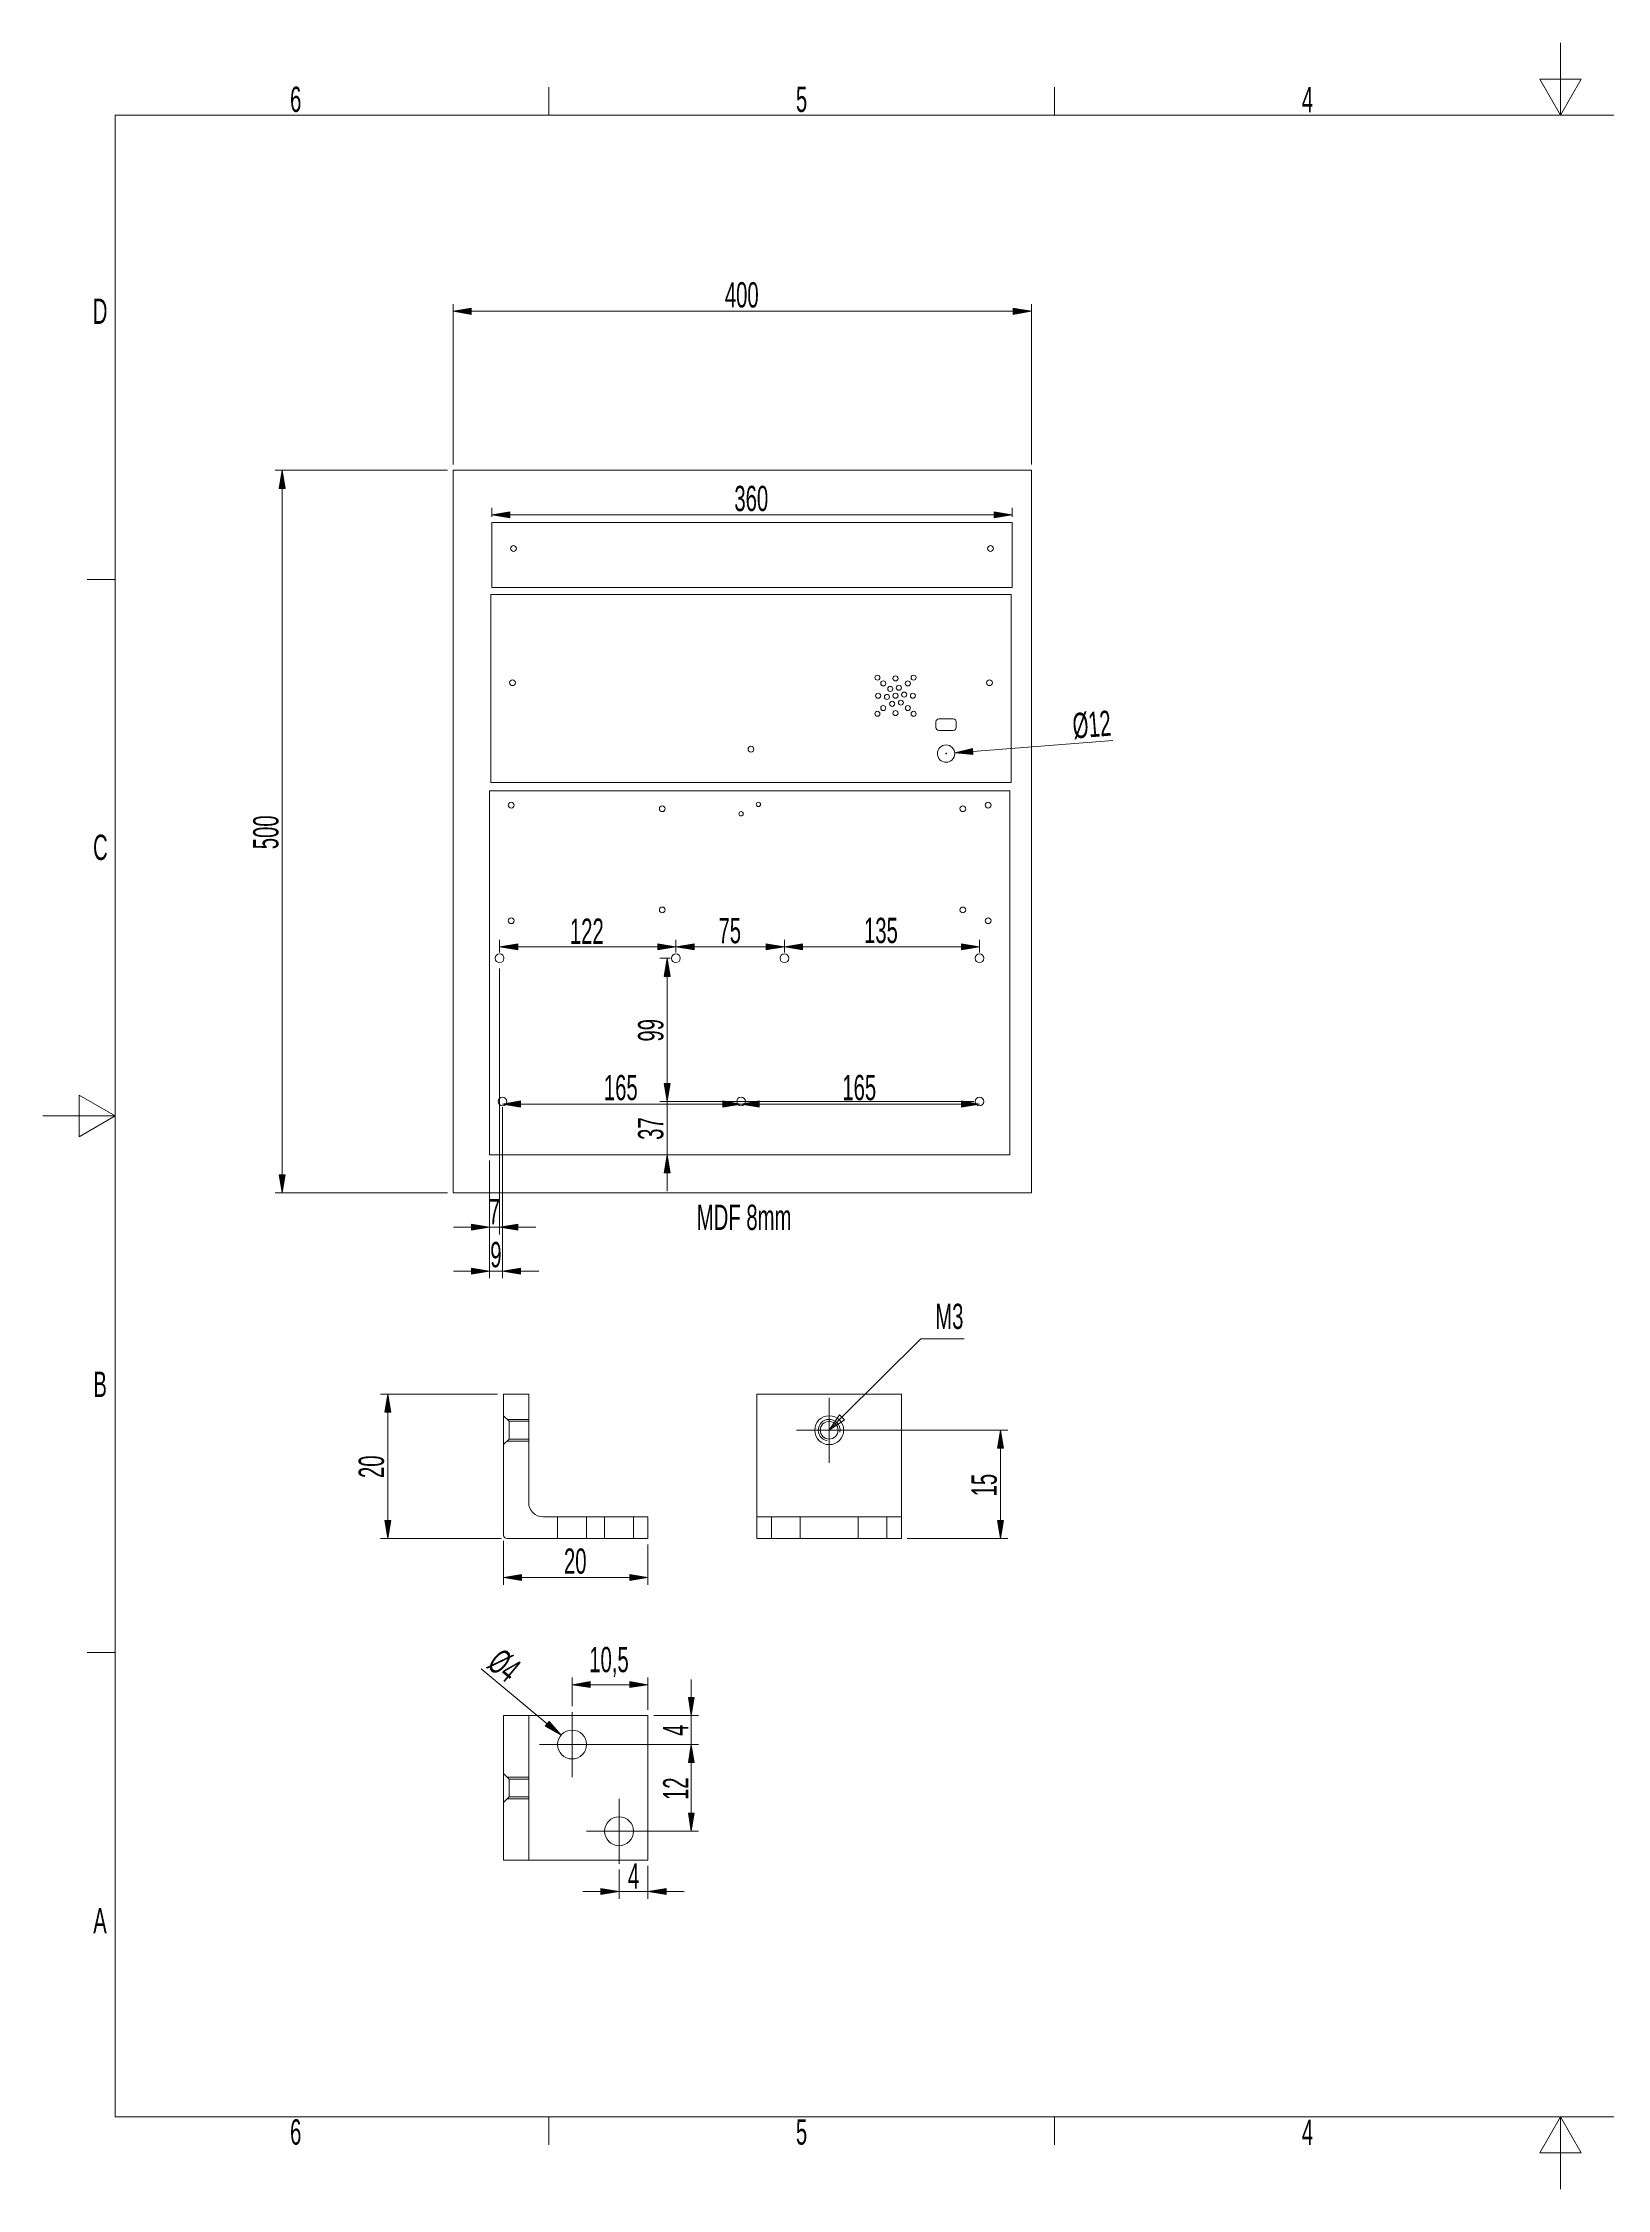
# Model space of a CAD drawing. Extents: x -90 to 2010, y -203 to 1283.
# Drawn here: x -90 to 992, y -203 to 1283 of the extents above; entities that cross this region are included whole.
import ezdxf

# ---------------------------------------------------------------- set-up
doc = ezdxf.new("R2010")
doc.units = 0
doc.header["$MEASUREMENT"] = 0
doc.layers.get('0').update_dxf_attribs({"lineweight": 0})
for name, color, linetype, lineweight in [('Bemaßung (ISO)', 7, 'Continuous', 0), ('Mittelpunktmarkierung (ISO)', 7, 'Continuous', 0), ('Sichtbar (ISO)', 7, 'Continuous', 0), ('Sichtbar schmal (ISO)', 7, 'Continuous', 0), ('Skizziergeometrie (ISO)', 7, 'Continuous', 0), ('Symbol (ISO)', 7, 'Continuous', 0), ('Verdeckt (ISO)', 7, 'Continuous', 0)]:
    doc.layers.add(name, color=color, linetype=linetype, lineweight=lineweight)

# ---------------------------------------------------------------- blocks, each defined once
blk = doc.blocks.new('Block_22')
at = {"layer": 'Bemaßung (ISO)', "true_color": 0x000000, "transparency": 33554687}
h = blk.add_hatch(color=18, dxfattribs=at)
h.dxf.hatch_style = 2
h.paths.add_polyline_path([(233.1, 958), (233.1, 953.8), (220.6, 955.9)])
h = blk.add_hatch(color=18, dxfattribs=at)
h.dxf.hatch_style = 2
h.paths.add_polyline_path([(568.1, 958), (568.1, 953.8), (580.6, 955.9)])
at = {"layer": 'Bemaßung (ISO)', "color": 18, "lineweight": 5, "true_color": 0x000000}
for p, q in [((220.6, 954.7), (220.6, 960.9)), ((568.1, 955.9), (233.1, 955.9)), ((580.6, 954.7), (580.6, 960.9))]:
    blk.add_line(p, q, dxfattribs=at)
at = {"layer": 'Bemaßung (ISO)'}
for points in [[(233.1, 958), (233.1, 953.8), (220.6, 955.9), (220.6, 955.9)], [(568.1, 958), (568.1, 953.8), (580.6, 955.9), (580.6, 955.9)]]:
    blk.add_lwpolyline(points, close=True, dxfattribs=at)
at = {"layer": 'Bemaßung (ISO)', "insert": (388.4, 958.3), "char_height": 0.2, "attachment_point": 7}
blk.add_mtext('\\C18;\\c0;\\FSwiss 721 Condensed BT|b0|i0|c1;\\H17.500000;\\W0.700000;360', dxfattribs=at)
blk = doc.blocks.new('Block_23')
at = {"layer": 'Bemaßung (ISO)', "true_color": 0x000000, "transparency": 33554687}
h = blk.add_hatch(color=18, dxfattribs=at)
h.dxf.hatch_style = 2
h.paths.add_polyline_path([(73.5, 974.3), (77.7, 974.3), (75.6, 986.8)])
h = blk.add_hatch(color=18, dxfattribs=at)
h.dxf.hatch_style = 2
h.paths.add_polyline_path([(73.5, 499.3), (77.7, 499.3), (75.6, 486.8)])
at = {"layer": 'Bemaßung (ISO)', "color": 18, "lineweight": 5, "true_color": 0x000000}
for p, q in [((189.9, 986.8), (70.6, 986.8)), ((75.6, 499.3), (75.6, 974.3)), ((189.9, 486.8), (70.6, 486.8))]:
    blk.add_line(p, q, dxfattribs=at)
at = {"layer": 'Bemaßung (ISO)'}
for points in [[(73.5, 974.3), (77.7, 974.3), (75.6, 986.8), (75.6, 986.8)], [(73.5, 499.3), (77.7, 499.3), (75.6, 486.8), (75.6, 486.8)]]:
    blk.add_lwpolyline(points, close=True, dxfattribs=at)
at = {"layer": 'Bemaßung (ISO)', "insert": (73.2, 724.6), "char_height": 0.2, "attachment_point": 7, "rotation": 90}
blk.add_mtext('\\C18;\\c0;\\FSwiss 721 Condensed BT|b0|i0|c1;\\H17.500000;\\W0.700000;500', dxfattribs=at)
blk = doc.blocks.new('Block_24')
at = {"layer": 'Bemaßung (ISO)', "true_color": 0x000000, "transparency": 33554687}
h = blk.add_hatch(color=18, dxfattribs=at)
h.dxf.hatch_style = 2
h.paths.add_polyline_path([(206.4, 1098.9), (206.4, 1094.7), (193.9, 1096.8)])
h = blk.add_hatch(color=18, dxfattribs=at)
h.dxf.hatch_style = 2
h.paths.add_polyline_path([(581.4, 1098.9), (581.4, 1094.7), (593.9, 1096.8)])
at = {"layer": 'Bemaßung (ISO)', "color": 18, "lineweight": 5, "true_color": 0x000000}
for p, q in [((193.9, 990.8), (193.9, 1101.8)), ((593.9, 990.8), (593.9, 1101.8)), ((206.4, 1096.8), (581.4, 1096.8))]:
    blk.add_line(p, q, dxfattribs=at)
at = {"layer": 'Bemaßung (ISO)'}
for points in [[(206.4, 1098.9), (206.4, 1094.7), (193.9, 1096.8), (193.9, 1096.8)], [(581.4, 1098.9), (581.4, 1094.7), (593.9, 1096.8), (593.9, 1096.8)]]:
    blk.add_lwpolyline(points, close=True, dxfattribs=at)
at = {"layer": 'Bemaßung (ISO)', "insert": (381.8, 1099.2), "char_height": 0.2, "attachment_point": 7}
blk.add_mtext('\\C18;\\c0;\\FSwiss 721 Condensed BT|b0|i0|c1;\\H17.500000;\\W0.700000;400', dxfattribs=at)
blk = doc.blocks.new('Block_35')
at = {"layer": 'Bemaßung (ISO)', "true_color": 0x000000, "transparency": 33554687}
h = blk.add_hatch(color=18, dxfattribs=at)
h.dxf.hatch_style = 2
h.paths.add_polyline_path([(146.6, 335.1), (150.7, 335.1), (148.6, 347.6)])
h = blk.add_hatch(color=18, dxfattribs=at)
h.dxf.hatch_style = 2
h.paths.add_polyline_path([(146.6, 260.1), (150.7, 260.1), (148.6, 247.6)])
at = {"layer": 'Bemaßung (ISO)', "color": 18, "lineweight": 5, "true_color": 0x000000}
for p, q in [((224.6, 347.6), (143.6, 347.6)), ((148.6, 260.1), (148.6, 335.1)), ((227.1, 247.6), (143.6, 247.6))]:
    blk.add_line(p, q, dxfattribs=at)
at = {"layer": 'Bemaßung (ISO)'}
for points in [[(146.6, 335.1), (150.7, 335.1), (148.6, 347.6), (148.6, 347.6)], [(146.6, 260.1), (150.7, 260.1), (148.6, 247.6), (148.6, 247.6)]]:
    blk.add_lwpolyline(points, close=True, dxfattribs=at)
at = {"layer": 'Bemaßung (ISO)', "insert": (146.2, 289.5), "char_height": 0.2, "attachment_point": 7, "rotation": 90}
blk.add_mtext('\\C18;\\c0;\\FSwiss 721 Condensed BT|b0|i0|c1;\\H17.500000;\\W0.700000;20', dxfattribs=at)
blk = doc.blocks.new('Block_36')
at = {"layer": 'Bemaßung (ISO)', "true_color": 0x000000, "transparency": 33554687}
h = blk.add_hatch(color=18, dxfattribs=at)
h.dxf.hatch_style = 2
h.paths.add_polyline_path([(241.1, 222.7), (241.1, 218.5), (228.6, 220.6)])
h = blk.add_hatch(color=18, dxfattribs=at)
h.dxf.hatch_style = 2
h.paths.add_polyline_path([(316.1, 222.7), (316.1, 218.5), (328.6, 220.6)])
at = {"layer": 'Bemaßung (ISO)', "color": 18, "lineweight": 5, "true_color": 0x000000}
for p, q in [((228.6, 246.1), (228.6, 215.6)), ((328.6, 243.6), (328.6, 215.6)), ((241.1, 220.6), (316.1, 220.6))]:
    blk.add_line(p, q, dxfattribs=at)
at = {"layer": 'Bemaßung (ISO)'}
for points in [[(241.1, 222.7), (241.1, 218.5), (228.6, 220.6), (228.6, 220.6)], [(316.1, 222.7), (316.1, 218.5), (328.6, 220.6), (328.6, 220.6)]]:
    blk.add_lwpolyline(points, close=True, dxfattribs=at)
at = {"layer": 'Bemaßung (ISO)', "insert": (270.5, 223), "char_height": 0.2, "attachment_point": 7}
blk.add_mtext('\\C18;\\c0;\\FSwiss 721 Condensed BT|b0|i0|c1;\\H17.500000;\\W0.700000;20', dxfattribs=at)
blk = doc.blocks.new('Block_37')
at = {"layer": 'Bemaßung (ISO)', "true_color": 0x000000, "transparency": 33554687}
h = blk.add_hatch(color=18, dxfattribs=at)
h.dxf.hatch_style = 2
h.paths.add_polyline_path([(570.5, 310.1), (574.6, 310.1), (572.6, 322.6)])
h = blk.add_hatch(color=18, dxfattribs=at)
h.dxf.hatch_style = 2
h.paths.add_polyline_path([(570.5, 260.1), (574.6, 260.1), (572.6, 247.6)])
at = {"layer": 'Bemaßung (ISO)', "color": 18, "lineweight": 5, "true_color": 0x000000}
for p, q in [((458, 322.6), (577.6, 322.6)), ((572.6, 260.1), (572.6, 310.1)), ((508, 247.6), (577.6, 247.6))]:
    blk.add_line(p, q, dxfattribs=at)
at = {"layer": 'Bemaßung (ISO)'}
for points in [[(570.5, 310.1), (574.6, 310.1), (572.6, 322.6), (572.6, 322.6)], [(570.5, 260.1), (574.6, 260.1), (572.6, 247.6), (572.6, 247.6)]]:
    blk.add_lwpolyline(points, close=True, dxfattribs=at)
at = {"layer": 'Bemaßung (ISO)', "insert": (570.2, 276.8), "char_height": 0.2, "attachment_point": 7, "rotation": 90}
blk.add_mtext('\\C18;\\c0;\\FSwiss 721 Condensed BT|b0|i0|c1;\\H17.500000;\\W0.700000;15', dxfattribs=at)
blk = doc.blocks.new('Block_38')
at = {"layer": 'Bemaßung (ISO)', "true_color": 0x000000, "transparency": 33554687}
h = blk.add_hatch(color=18, dxfattribs=at)
h.dxf.hatch_style = 2
h.paths.add_polyline_path([(356.6, 92.6), (360.7, 92.6), (358.6, 105.1)])
h = blk.add_hatch(color=18, dxfattribs=at)
h.dxf.hatch_style = 2
h.paths.add_polyline_path([(356.6, 57.6), (360.7, 57.6), (358.6, 45.1)])
at = {"layer": 'Bemaßung (ISO)', "color": 18, "lineweight": 5, "true_color": 0x000000}
for p, q in [((280.1, 105.1), (363.6, 105.1)), ((358.6, 92.6), (358.6, 57.6)), ((312.6, 45.1), (363.6, 45.1))]:
    blk.add_line(p, q, dxfattribs=at)
at = {"layer": 'Bemaßung (ISO)'}
for points in [[(356.6, 92.6), (360.7, 92.6), (358.6, 105.1), (358.6, 105.1)], [(356.6, 57.6), (360.7, 57.6), (358.6, 45.1), (358.6, 45.1)]]:
    blk.add_lwpolyline(points, close=True, dxfattribs=at)
at = {"layer": 'Bemaßung (ISO)', "insert": (356.6, 66.7), "char_height": 0.2, "attachment_point": 7, "rotation": 90}
blk.add_mtext('\\C18;\\c0;\\FSwiss 721 Condensed BT|b0|i0|c1;\\H17.500000;\\W0.700000;12', dxfattribs=at)
blk = doc.blocks.new('Block_39')
at = {"layer": 'Bemaßung (ISO)', "true_color": 0x000000, "transparency": 33554687}
h = blk.add_hatch(color=18, dxfattribs=at)
h.dxf.hatch_style = 2
h.paths.add_polyline_path([(356.6, 137.6), (360.7, 137.6), (358.6, 125.1)])
h = blk.add_hatch(color=18, dxfattribs=at)
h.dxf.hatch_style = 2
h.paths.add_polyline_path([(356.6, 92.6), (360.7, 92.6), (358.6, 105.1)])
at = {"layer": 'Bemaßung (ISO)', "color": 18, "lineweight": 5, "true_color": 0x000000}
for p, q in [((358.6, 137.6), (358.6, 150.1)), ((332.6, 125.1), (363.6, 125.1)), ((358.6, 125.1), (358.6, 105.1)), ((280.1, 105.1), (363.6, 105.1)), ((358.6, 92.6), (358.6, 80.1))]:
    blk.add_line(p, q, dxfattribs=at)
at = {"layer": 'Bemaßung (ISO)'}
for points in [[(356.6, 137.6), (360.7, 137.6), (358.6, 125.1), (358.6, 125.1)], [(356.6, 92.6), (360.7, 92.6), (358.6, 105.1), (358.6, 105.1)]]:
    blk.add_lwpolyline(points, close=True, dxfattribs=at)
at = {"layer": 'Bemaßung (ISO)', "insert": (356.6, 111.1), "char_height": 0.2, "attachment_point": 7, "rotation": 90}
blk.add_mtext('\\C18;\\c0;\\FSwiss 721 Condensed BT|b0|i0|c1;\\H17.500000;\\W0.700000;4', dxfattribs=at)
blk = doc.blocks.new('Block_40')
at = {"layer": 'Bemaßung (ISO)', "true_color": 0x000000, "transparency": 33554687}
h = blk.add_hatch(color=18, dxfattribs=at)
h.dxf.hatch_style = 2
h.paths.add_polyline_path([(296.1, 5.4), (296.1, 1.3), (308.6, 3.4)])
h = blk.add_hatch(color=18, dxfattribs=at)
h.dxf.hatch_style = 2
h.paths.add_polyline_path([(341.1, 5.4), (341.1, 1.3), (328.6, 3.4)])
at = {"layer": 'Bemaßung (ISO)', "color": 18, "lineweight": 5, "true_color": 0x000000}
for p, q in [((308.6, 18.6), (308.6, -1.6)), ((328.6, 21.1), (328.6, -1.6)), ((296.1, 3.4), (283.6, 3.4)), ((328.6, 3.4), (308.6, 3.4)), ((341.1, 3.4), (353.6, 3.4))]:
    blk.add_line(p, q, dxfattribs=at)
at = {"layer": 'Bemaßung (ISO)'}
for points in [[(296.1, 5.4), (296.1, 1.3), (308.6, 3.4), (308.6, 3.4)], [(341.1, 5.4), (341.1, 1.3), (328.6, 3.4), (328.6, 3.4)]]:
    blk.add_lwpolyline(points, close=True, dxfattribs=at)
at = {"layer": 'Bemaßung (ISO)', "insert": (314.7, 5.4), "char_height": 0.2, "attachment_point": 7}
blk.add_mtext('\\C18;\\c0;\\FSwiss 721 Condensed BT|b0|i0|c1;\\H17.500000;\\W0.700000;4', dxfattribs=at)
blk = doc.blocks.new('Block_41')
at = {"layer": 'Bemaßung (ISO)', "true_color": 0x000000, "transparency": 33554687}
h = blk.add_hatch(color=18, dxfattribs=at)
h.dxf.hatch_style = 2
h.paths.add_polyline_path([(288.6, 148.6), (288.6, 144.5), (276.1, 146.5)])
h = blk.add_hatch(color=18, dxfattribs=at)
h.dxf.hatch_style = 2
h.paths.add_polyline_path([(316.1, 148.6), (316.1, 144.5), (328.6, 146.5)])
at = {"layer": 'Bemaßung (ISO)', "color": 18, "lineweight": 5, "true_color": 0x000000}
for p, q in [((276.1, 131.6), (276.1, 151.5)), ((328.6, 129.1), (328.6, 151.5)), ((316.1, 146.5), (288.6, 146.5))]:
    blk.add_line(p, q, dxfattribs=at)
at = {"layer": 'Bemaßung (ISO)'}
for points in [[(288.6, 148.6), (288.6, 144.5), (276.1, 146.5), (276.1, 146.5)], [(316.1, 148.6), (316.1, 144.5), (328.6, 146.5), (328.6, 146.5)]]:
    blk.add_lwpolyline(points, close=True, dxfattribs=at)
at = {"layer": 'Bemaßung (ISO)', "insert": (288, 151.9), "char_height": 0.2, "attachment_point": 7}
blk.add_mtext('\\C18;\\c0;\\FSwiss 721 Condensed BT|b0|i0|c1;\\H17.500000;\\W0.700000;10,5', dxfattribs=at)
blk = doc.blocks.new('Block_42')
at = {"layer": 'Bemaßung (ISO)', "true_color": 0x000000, "transparency": 33554687}
h = blk.add_hatch(color=18, dxfattribs=at)
h.dxf.hatch_style = 2
h.paths.add_polyline_path([(260.2, 121.1), (257.5, 117.9), (268.5, 111.5)])
at = {"layer": 'Bemaßung (ISO)', "color": 18, "lineweight": 5, "true_color": 0x000000}
for p, q in [((213.2, 157.5), (258.9, 119.5)), ((275.7, 105.1), (276.6, 105.1)), ((276.1, 104.6), (276.1, 105.5))]:
    blk.add_line(p, q, dxfattribs=at)
at = {"layer": 'Bemaßung (ISO)'}
blk.add_lwpolyline([(260.2, 121.1), (257.5, 117.9), (268.5, 111.5), (268.5, 111.5)], close=True, dxfattribs=at)
at = {"layer": 'Bemaßung (ISO)', "insert": (216, 158.7), "char_height": 0.2, "attachment_point": 7, "rotation": 320.1873}
blk.add_mtext('\\C18;\\c0;\\FSwiss 721 Condensed BT|b0|i0|c1;\\H17.500000;\\W0.700000;Ø4', dxfattribs=at)
blk = doc.blocks.new('Block_43')
at = {"layer": 'Bemaßung (ISO)', "true_color": 0x000000, "transparency": 33554687}
h = blk.add_hatch(color=18, dxfattribs=at)
h.dxf.hatch_style = 2
h.paths.add_polyline_path([(553.2, 794.3), (553.5, 790.2), (540.9, 791.2)])
at = {"layer": 'Bemaßung (ISO)', "color": 18, "lineweight": 5, "true_color": 0x000000}
for p, q in [((534.5, 790.8), (535.4, 790.8)), ((534.9, 790.3), (534.9, 791.2)), ((650.3, 799.9), (553.4, 792.2))]:
    blk.add_line(p, q, dxfattribs=at)
at = {"layer": 'Bemaßung (ISO)'}
blk.add_lwpolyline([(553.2, 794.3), (553.5, 790.2), (540.9, 791.2), (540.9, 791.2)], close=True, dxfattribs=at)
at = {"layer": 'Bemaßung (ISO)', "insert": (623.2, 800.5), "char_height": 0.2, "attachment_point": 7, "rotation": 4.5424}
blk.add_mtext('\\C18;\\c0;\\FSwiss 721 Condensed BT|b0|i0|c1;\\H17.500000;\\W0.700000;Ø12', dxfattribs=at)
blk = doc.blocks.new('Block_44')
at = {"layer": 'Bemaßung (ISO)', "true_color": 0x000000, "transparency": 33554687}
h = blk.add_hatch(color=18, dxfattribs=at)
h.dxf.hatch_style = 2
h.paths.add_polyline_path([(206.5, 465.2), (206.5, 461), (219, 463.1)])
h = blk.add_hatch(color=18, dxfattribs=at)
h.dxf.hatch_style = 2
h.paths.add_polyline_path([(238.5, 465.2), (238.5, 461), (226, 463.1)])
at = {"layer": 'Bemaßung (ISO)', "color": 18, "lineweight": 5, "true_color": 0x000000}
for p, q in [((226, 642.1), (226, 458.1)), ((219, 509.1), (219, 458.1)), ((206.5, 463.1), (194, 463.1)), ((219, 463.1), (226, 463.1)), ((238.5, 463.1), (251, 463.1))]:
    blk.add_line(p, q, dxfattribs=at)
at = {"layer": 'Bemaßung (ISO)'}
for points in [[(206.5, 465.2), (206.5, 461), (219, 463.1), (219, 463.1)], [(238.5, 465.2), (238.5, 461), (226, 463.1), (226, 463.1)]]:
    blk.add_lwpolyline(points, close=True, dxfattribs=at)
at = {"layer": 'Bemaßung (ISO)', "insert": (218.4, 465.1), "char_height": 0.2, "attachment_point": 7}
blk.add_mtext('\\C18;\\c0;\\FSwiss 721 Condensed BT|b0|i0|c1;\\H17.500000;\\W0.700000;7', dxfattribs=at)
blk = doc.blocks.new('Block_45')
at = {"layer": 'Bemaßung (ISO)', "true_color": 0x000000, "transparency": 33554687}
h = blk.add_hatch(color=18, dxfattribs=at)
h.dxf.hatch_style = 2
h.paths.add_polyline_path([(206.5, 434.8), (206.5, 430.6), (219, 432.7)])
h = blk.add_hatch(color=18, dxfattribs=at)
h.dxf.hatch_style = 2
h.paths.add_polyline_path([(240.5, 434.8), (240.5, 430.6), (228, 432.7)])
at = {"layer": 'Bemaßung (ISO)', "color": 18, "lineweight": 5, "true_color": 0x000000}
for p, q in [((228, 546.1), (228, 427.7)), ((219, 509.1), (219, 427.7)), ((206.5, 432.7), (194, 432.7)), ((228, 432.7), (219, 432.7)), ((240.5, 432.7), (253, 432.7))]:
    blk.add_line(p, q, dxfattribs=at)
at = {"layer": 'Bemaßung (ISO)'}
for points in [[(206.5, 434.8), (206.5, 430.6), (219, 432.7), (219, 432.7)], [(240.5, 434.8), (240.5, 430.6), (228, 432.7), (228, 432.7)]]:
    blk.add_lwpolyline(points, close=True, dxfattribs=at)
at = {"layer": 'Bemaßung (ISO)', "insert": (219.5, 435.1), "char_height": 0.2, "attachment_point": 7}
blk.add_mtext('\\C18;\\c0;\\FSwiss 721 Condensed BT|b0|i0|c1;\\H17.500000;\\W0.700000;9', dxfattribs=at)
blk = doc.blocks.new('Block_46')
at = {"layer": 'Bemaßung (ISO)', "true_color": 0x000000, "transparency": 33554687}
h = blk.add_hatch(color=18, dxfattribs=at)
h.dxf.hatch_style = 2
h.paths.add_polyline_path([(240.5, 550.4), (240.5, 546.2), (228, 548.3)])
h = blk.add_hatch(color=18, dxfattribs=at)
h.dxf.hatch_style = 2
h.paths.add_polyline_path([(380.5, 550.4), (380.5, 546.2), (393, 548.3)])
at = {"layer": 'Bemaßung (ISO)', "color": 18, "lineweight": 5, "true_color": 0x000000}
blk.add_line((240.5, 548.3), (380.5, 548.3), dxfattribs=at)
at = {"layer": 'Bemaßung (ISO)'}
for points in [[(240.5, 550.4), (240.5, 546.2), (228, 548.3), (228, 548.3)], [(380.5, 550.4), (380.5, 546.2), (393, 548.3), (393, 548.3)]]:
    blk.add_lwpolyline(points, close=True, dxfattribs=at)
at = {"layer": 'Bemaßung (ISO)', "insert": (298.1, 550.7), "char_height": 0.2, "attachment_point": 7}
blk.add_mtext('\\C18;\\c0;\\FSwiss 721 Condensed BT|b0|i0|c1;\\H17.500000;\\W0.700000;165', dxfattribs=at)
blk = doc.blocks.new('Block_47')
at = {"layer": 'Bemaßung (ISO)', "true_color": 0x000000, "transparency": 33554687}
h = blk.add_hatch(color=18, dxfattribs=at)
h.dxf.hatch_style = 2
h.paths.add_polyline_path([(405.5, 550.4), (405.5, 546.2), (393, 548.3)])
h = blk.add_hatch(color=18, dxfattribs=at)
h.dxf.hatch_style = 2
h.paths.add_polyline_path([(545.5, 550.4), (545.5, 546.2), (558, 548.3)])
at = {"layer": 'Bemaßung (ISO)', "color": 18, "lineweight": 5, "true_color": 0x000000}
blk.add_line((405.5, 548.3), (545.5, 548.3), dxfattribs=at)
at = {"layer": 'Bemaßung (ISO)'}
for points in [[(405.5, 550.4), (405.5, 546.2), (393, 548.3), (393, 548.3)], [(545.5, 550.4), (545.5, 546.2), (558, 548.3), (558, 548.3)]]:
    blk.add_lwpolyline(points, close=True, dxfattribs=at)
at = {"layer": 'Bemaßung (ISO)', "insert": (463.1, 550.7), "char_height": 0.2, "attachment_point": 7}
blk.add_mtext('\\C18;\\c0;\\FSwiss 721 Condensed BT|b0|i0|c1;\\H17.500000;\\W0.700000;165', dxfattribs=at)
blk = doc.blocks.new('Block_48')
at = {"layer": 'Bemaßung (ISO)', "true_color": 0x000000, "transparency": 33554687}
h = blk.add_hatch(color=18, dxfattribs=at)
h.dxf.hatch_style = 2
h.paths.add_polyline_path([(435.5, 659.1), (435.5, 654.9), (423, 657)])
h = blk.add_hatch(color=18, dxfattribs=at)
h.dxf.hatch_style = 2
h.paths.add_polyline_path([(545.5, 659.1), (545.5, 654.9), (558, 657)])
at = {"layer": 'Bemaßung (ISO)', "color": 18, "lineweight": 5, "true_color": 0x000000}
for p, q in [((423, 653.1), (423, 662)), ((545.5, 657), (435.5, 657)), ((558, 653.1), (558, 662))]:
    blk.add_line(p, q, dxfattribs=at)
at = {"layer": 'Bemaßung (ISO)'}
for points in [[(435.5, 659.1), (435.5, 654.9), (423, 657), (423, 657)], [(545.5, 659.1), (545.5, 654.9), (558, 657), (558, 657)]]:
    blk.add_lwpolyline(points, close=True, dxfattribs=at)
at = {"layer": 'Bemaßung (ISO)', "insert": (478.1, 659.4), "char_height": 0.2, "attachment_point": 7}
blk.add_mtext('\\C18;\\c0;\\FSwiss 721 Condensed BT|b0|i0|c1;\\H17.500000;\\W0.700000;135', dxfattribs=at)
blk = doc.blocks.new('Block_49')
at = {"layer": 'Bemaßung (ISO)', "true_color": 0x000000, "transparency": 33554687}
h = blk.add_hatch(color=18, dxfattribs=at)
h.dxf.hatch_style = 2
h.paths.add_polyline_path([(360.5, 659.1), (360.5, 654.9), (348, 657)])
h = blk.add_hatch(color=18, dxfattribs=at)
h.dxf.hatch_style = 2
h.paths.add_polyline_path([(410.5, 659.1), (410.5, 654.9), (423, 657)])
at = {"layer": 'Bemaßung (ISO)', "color": 18, "lineweight": 5, "true_color": 0x000000}
for p, q in [((348, 653.1), (348, 662)), ((410.5, 657), (360.5, 657)), ((423, 653.1), (423, 662))]:
    blk.add_line(p, q, dxfattribs=at)
at = {"layer": 'Bemaßung (ISO)'}
for points in [[(360.5, 659.1), (360.5, 654.9), (348, 657), (348, 657)], [(410.5, 659.1), (410.5, 654.9), (423, 657), (423, 657)]]:
    blk.add_lwpolyline(points, close=True, dxfattribs=at)
at = {"layer": 'Bemaßung (ISO)', "insert": (377.4, 659.3), "char_height": 0.2, "attachment_point": 7}
blk.add_mtext('\\C18;\\c0;\\FSwiss 721 Condensed BT|b0|i0|c1;\\H17.500000;\\W0.700000;75', dxfattribs=at)
blk = doc.blocks.new('Block_50')
at = {"layer": 'Bemaßung (ISO)', "true_color": 0x000000, "transparency": 33554687}
h = blk.add_hatch(color=18, dxfattribs=at)
h.dxf.hatch_style = 2
h.paths.add_polyline_path([(238.5, 659.1), (238.5, 654.9), (226, 657)])
h = blk.add_hatch(color=18, dxfattribs=at)
h.dxf.hatch_style = 2
h.paths.add_polyline_path([(335.5, 659.1), (335.5, 654.9), (348, 657)])
at = {"layer": 'Bemaßung (ISO)', "color": 18, "lineweight": 5, "true_color": 0x000000}
for p, q in [((226, 653.1), (226, 662)), ((335.5, 657), (238.5, 657)), ((348, 653.1), (348, 662))]:
    blk.add_line(p, q, dxfattribs=at)
at = {"layer": 'Bemaßung (ISO)'}
for points in [[(238.5, 659.1), (238.5, 654.9), (226, 657), (226, 657)], [(335.5, 659.1), (335.5, 654.9), (348, 657), (348, 657)]]:
    blk.add_lwpolyline(points, close=True, dxfattribs=at)
at = {"layer": 'Bemaßung (ISO)', "insert": (274.6, 659.1), "char_height": 0.2, "attachment_point": 7}
blk.add_mtext('\\C18;\\c0;\\FSwiss 721 Condensed BT|b0|i0|c1;\\H17.500000;\\W0.700000;122', dxfattribs=at)
blk = doc.blocks.new('Block_51')
at = {"layer": 'Bemaßung (ISO)', "true_color": 0x000000, "transparency": 33554687}
h = blk.add_hatch(color=18, dxfattribs=at)
h.dxf.hatch_style = 2
h.paths.add_polyline_path([(339.8, 636.6), (344, 636.6), (341.9, 649.1)])
h = blk.add_hatch(color=18, dxfattribs=at)
h.dxf.hatch_style = 2
h.paths.add_polyline_path([(339.8, 562.6), (344, 562.6), (341.9, 550.1)])
at = {"layer": 'Bemaßung (ISO)', "color": 18, "lineweight": 5, "true_color": 0x000000}
for p, q in [((344, 649.1), (336.9, 649.1)), ((341.9, 636.6), (341.9, 562.6)), ((389, 550.1), (336.9, 550.1))]:
    blk.add_line(p, q, dxfattribs=at)
at = {"layer": 'Bemaßung (ISO)'}
for points in [[(339.8, 636.6), (344, 636.6), (341.9, 649.1), (341.9, 649.1)], [(339.8, 562.6), (344, 562.6), (341.9, 550.1), (341.9, 550.1)]]:
    blk.add_lwpolyline(points, close=True, dxfattribs=at)
at = {"layer": 'Bemaßung (ISO)', "insert": (339.5, 591.5), "char_height": 0.2, "attachment_point": 7, "rotation": 90}
blk.add_mtext('\\C18;\\c0;\\FSwiss 721 Condensed BT|b0|i0|c1;\\H17.500000;\\W0.700000;99', dxfattribs=at)
blk = doc.blocks.new('Block_52')
at = {"layer": 'Bemaßung (ISO)', "true_color": 0x000000, "transparency": 33554687}
h = blk.add_hatch(color=18, dxfattribs=at)
h.dxf.hatch_style = 2
h.paths.add_polyline_path([(339.8, 562.6), (344, 562.6), (341.9, 550.1)])
h = blk.add_hatch(color=18, dxfattribs=at)
h.dxf.hatch_style = 2
h.paths.add_polyline_path([(339.8, 500.6), (344, 500.6), (341.9, 513.1)])
at = {"layer": 'Bemaßung (ISO)', "color": 18, "lineweight": 5, "true_color": 0x000000}
for p, q in [((341.9, 562.6), (341.9, 575.1)), ((554, 550.1), (336.9, 550.1)), ((341.9, 550.1), (341.9, 537.6)), ((341.9, 537.6), (341.9, 525.6)), ((341.9, 513.1), (341.9, 525.6)), ((341.9, 500.6), (341.9, 488.1))]:
    blk.add_line(p, q, dxfattribs=at)
at = {"layer": 'Bemaßung (ISO)'}
for points in [[(339.8, 562.6), (344, 562.6), (341.9, 550.1), (341.9, 550.1)], [(339.8, 500.6), (344, 500.6), (341.9, 513.1), (341.9, 513.1)]]:
    blk.add_lwpolyline(points, close=True, dxfattribs=at)
at = {"layer": 'Bemaßung (ISO)', "insert": (339.5, 523.5), "char_height": 0.2, "attachment_point": 7, "rotation": 90}
blk.add_mtext('\\C18;\\c0;\\FSwiss 721 Condensed BT|b0|i0|c1;\\H17.500000;\\W0.700000;37', dxfattribs=at)

msp = doc.modelspace()

# ---------------------------------------------------------------- hatches: boundary and pattern name
at = {"layer": 'Symbol (ISO)', "true_color": 0x000000, "transparency": 33554687}
h = msp.add_hatch(color=18, dxfattribs=at)
h.dxf.hatch_style = 2
h.paths.add_polyline_path([(461.1, 333.2), (454, 322.6), (461.1, 333.2), (464.6, 329.7)])

# ---------------------------------------------------------------- linework, layer by layer
at = {"color": 18, "lineweight": 18, "true_color": 0x000000}
for p, q in [((260, 1232.5), (260, 1252)), ((610, 1232.5), (610, 1252)), ((-40, 911.2), (-59.5, 911.2)), ((-40, 168.7), (-59.5, 168.7)), ((260, -152.5), (260, -172)), ((610, -152.5), (610, -172))]:
    msp.add_line(p, q, dxfattribs=at)
for points in [[(960, 1282.5), (960, 1232.5), (945.6, 1257.5), (974.4, 1257.5), (960, 1232.5)], [(-40, -152.5), (-40, 1232.5), (1960, 1232.5), (1960, -152.5), (-40, -152.5)], [(-90, 540), (-40, 540), (-65, 554.4), (-65, 525.6), (-40, 540)], [(960, -202.5), (960, -152.5), (945.6, -177.5), (974.4, -177.5), (960, -152.5)]]:
    msp.add_lwpolyline(points, dxfattribs=at)
at = {"layer": 'Mittelpunktmarkierung (ISO)', "color": 18, "lineweight": 5, "true_color": 0x000000}
for p, q in [((454, 345.1), (454, 300.1)), ((476.5, 322.6), (431.5, 322.6)), ((276.1, 127.6), (276.1, 82.6)), ((298.6, 105.1), (253.6, 105.1)), ((308.6, 67.6), (308.6, 22.6)), ((331.1, 45.1), (286.1, 45.1))]:
    msp.add_line(p, q, dxfattribs=at)
at = {"layer": 'Sichtbar (ISO)', "color": 18, "lineweight": 18, "true_color": 0x000000}
for p, q in [((580.6, 950.7), (220.6, 950.7)), ((220.6, 950.7), (220.6, 905.6)), ((580.6, 905.6), (580.6, 950.7)), ((219.9, 770.8), (219.9, 900.8)), ((219.9, 900.8), (579.9, 900.8)), ((220.6, 905.6), (580.6, 905.6)), ((579.9, 900.8), (579.9, 770.8)), ((527.9, 808.8), (527.9, 812.8)), ((529.9, 814.8), (539.9, 814.8)), ((539.9, 806.8), (529.9, 806.8)), ((541.9, 812.8), (541.9, 808.8)), ((219, 513.1), (219, 765.1)), ((219, 765.1), (579, 765.1)), ((579.9, 770.8), (219.9, 770.8)), ((579, 765.1), (579, 513.1)), ((579, 513.1), (219, 513.1)), ((228.6, 347.6), (228.6, 250.1)), ((246.1, 347.6), (228.6, 347.6)), ((246.1, 272.6), (246.1, 347.6)), ((404, 347.6), (404, 250.1)), ((404, 347.6), (504, 347.6)), ((504, 347.6), (504, 250.1)), ((328.6, 262.6), (256.1, 262.6)), ((328.6, 247.6), (328.6, 262.6)), ((231.1, 247.6), (328.6, 247.6)), ((404, 247.6), (404, 250.1)), ((404, 247.6), (504, 247.6)), ((504, 250.1), (504, 247.6)), ((246.1, 125.1), (228.6, 125.1)), ((228.6, 125.1), (228.6, 25.1)), ((256.1, 125.1), (246.1, 125.1)), ((246.1, 125.1), (246.1, 25.1)), ((328.6, 125.1), (256.1, 125.1)), ((328.6, 125.1), (328.6, 25.1)), ((246.1, 25.1), (228.6, 25.1)), ((256.1, 25.1), (246.1, 25.1)), ((328.6, 25.1), (256.1, 25.1))]:
    msp.add_line(p, q, dxfattribs=at)
for centre, radius in [((235.6, 932.7), 2), ((565.6, 932.7), 2), ((234.9, 839.8), 2), ((487.4, 843.3), 1.75), ((487.9, 830.8), 1.75), ((491.4, 839.3), 1.75), ((494, 830), 1.75), ((496.3, 835.5), 1.75), ((499.9, 842.8), 1.75), ((499.9, 830.8), 1.75), ((502.2, 836.3), 1.75), ((505.9, 831.6), 1.75), ((508.4, 839.3), 1.75), ((511.9, 830.8), 1.75), ((512.4, 843.3), 1.75), ((564.9, 839.8), 2), ((487.4, 818.3), 1.75), ((491.4, 822.3), 1.75), ((497.6, 825.2), 1.75), ((499.9, 818.8), 1.75), ((503.6, 826), 1.75), ((508.4, 822.3), 1.75), ((512.4, 818.3), 1.75), ((399.9, 793.8), 2), ((534.9, 790.8), 6), ((234, 755.1), 2), ((338.5, 752.6), 2), ((393, 749.1), 1.5), ((405, 755.6), 1.5), ((546.5, 752.6), 2), ((564, 755.1), 2), ((338.5, 682.6), 2), ((546.5, 682.6), 2), ((234, 675.1), 2), ((564, 675.1), 2), ((226, 649.1), 3), ((348, 649.1), 3), ((423, 649.1), 3), ((558, 649.1), 3), ((228, 550.1), 3), ((393, 550.1), 3), ((558, 550.1), 3), ((454, 322.6), 10), ((454, 322.6), 6.15), ((276.1, 105.1), 10), ((308.6, 45.1), 10)]:
    msp.add_circle(centre, radius, dxfattribs=at)
for points in [[(529.9, 814.8), (528.8, 814.8), (527.9, 813.9), (527.9, 812.8)], [(527.9, 808.8), (527.9, 807.7), (528.8, 806.8), (529.9, 806.8)], [(541.9, 812.8), (541.9, 813.9), (541, 814.8), (539.9, 814.8)], [(539.9, 806.8), (541, 806.8), (541.9, 807.7), (541.9, 808.8)], [(246.1, 272.6), (246.1, 267.1), (250.6, 262.6), (256.1, 262.6)], [(228.6, 250.1), (228.6, 248.7), (229.8, 247.6), (231.1, 247.6)]]:
    msp.add_open_spline(points, degree=3, dxfattribs=at)
at = {"layer": 'Sichtbar schmal (ISO)', "color": 18, "lineweight": 9, "true_color": 0x000000}
msp.add_open_spline([(461.4, 321.3), (462.1, 325.4), (459.4, 329.3), (455.3, 330), (451.2, 330.7), (447.3, 328), (446.6, 323.9), (445.9, 319.8), (448.6, 316), (452.7, 315.2)], degree=3, knots=[0, 0, 0, 0, 1, 1, 1, 2, 2, 2, 3, 3, 3, 3], dxfattribs=at)
at = {"layer": 'Skizziergeometrie (ISO)', "color": 18, "lineweight": 18, "true_color": 0x000000}
for p, q in [((193.9, 486.8), (193.9, 986.8)), ((193.9, 986.8), (593.9, 986.8)), ((593.9, 986.8), (593.9, 486.8)), ((593.9, 486.8), (193.9, 486.8))]:
    msp.add_line(p, q, dxfattribs=at)
at = {"layer": 'Symbol (ISO)', "color": 18, "lineweight": 18, "true_color": 0x000000}
for p, q in [((462.8, 331.5), (517.4, 385.9)), ((517.4, 385.9), (527.3, 385.9)), ((527.3, 385.9), (547.4, 385.9)), ((461.1, 333.2), (454.5, 323.4)), ((462.8, 331.5), (454.5, 323.1)), ((454.7, 323.1), (464.6, 329.7)), ((464.6, 329.7), (461.1, 333.2))]:
    msp.add_line(p, q, dxfattribs=at)
msp.add_lwpolyline([(461.1, 333.2), (454, 322.6), (464.6, 329.7), (461.1, 333.2)], dxfattribs=at)
at = {"layer": 'Symbol (ISO)'}
msp.add_lwpolyline([(461.1, 333.2), (454, 322.6), (461.1, 333.2), (464.6, 329.7)], close=True, dxfattribs=at)
at = {"layer": 'Verdeckt (ISO)', "color": 18, "lineweight": 9, "true_color": 0x000000}
for p, q in [((232.5, 328.8), (228.6, 332.6)), ((246.1, 330.1), (231.1, 330.1)), ((232.5, 328.8), (232.5, 316.5)), ((246.1, 328.8), (232.5, 328.8)), ((232.5, 316.5), (228.6, 312.6)), ((231.1, 315.1), (246.1, 315.1)), ((246.1, 316.5), (232.5, 316.5)), ((266.1, 247.6), (266.1, 262.6)), ((286.1, 247.6), (286.1, 262.6)), ((298.6, 247.6), (298.6, 262.6)), ((318.6, 247.6), (318.6, 262.6)), ((404, 262.6), (504, 262.6)), ((414, 247.6), (414, 262.6)), ((434, 247.6), (434, 262.6)), ((474, 247.6), (474, 262.6)), ((494, 247.6), (494, 262.6)), ((232.5, 81.2), (228.6, 85.1)), ((246.1, 82.6), (231.1, 82.6)), ((232.5, 81.2), (232.5, 68.9)), ((246.1, 81.2), (232.5, 81.2)), ((232.5, 68.9), (228.6, 65.1)), ((231.1, 67.6), (246.1, 67.6)), ((246.1, 68.9), (232.5, 68.9))]:
    msp.add_line(p, q, dxfattribs=at)

# ---------------------------------------------------------------- block references
at = {"layer": 'Bemaßung (ISO)'}
for name in ['Block_24', 'Block_23', 'Block_22', 'Block_43', 'Block_50', 'Block_49', 'Block_48', 'Block_44', 'Block_51', 'Block_46', 'Block_52', 'Block_47', 'Block_45', 'Block_35', 'Block_37', 'Block_36', 'Block_42', 'Block_41', 'Block_39', 'Block_38', 'Block_40']:
    msp.add_blockref(name, (0, 0), dxfattribs=at)

# ---------------------------------------------------------------- texts
at = {"char_height": 0.2, "attachment_point": 7}
for s, insert in [('\\C18;\\c0;\\FSwiss 721 Condensed BT|b0|i0|c1;\\H17.500000;\\W0.700000;6', (81, 1234.5)), ('\\C18;\\c0;\\FSwiss 721 Condensed BT|b0|i0|c1;\\H17.500000;\\W0.700000;5', (431, 1234.5)), ('\\C18;\\c0;\\FSwiss 721 Condensed BT|b0|i0|c1;\\H17.500000;\\W0.700000;4', (781, 1234.5)), ('\\C18;\\c0;\\FSwiss 721 Condensed BT|b0|i0|c1;\\H17.500000;\\W0.700000;D', (-55.5, 1088.1)), ('\\C18;\\c0;\\FSwiss 721 Condensed BT|b0|i0|c1;\\H17.500000;\\W0.700000;C', (-55.3, 716.9)), ('\\C18;\\c0;\\FSwiss 721 Condensed BT|b0|i0|c1;\\H17.500000;\\W0.700000;B', (-55.1, 345.6)), ('\\C18;\\c0;\\FSwiss 721 Condensed BT|b0|i0|c1;\\H17.500000;\\W0.700000;A', (-55.2, -25.6)), ('\\C18;\\c0;\\FSwiss 721 Condensed BT|b0|i0|c1;\\H17.500000;\\W0.700000;6', (81, -172)), ('\\C18;\\c0;\\FSwiss 721 Condensed BT|b0|i0|c1;\\H17.500000;\\W0.700000;5', (431, -172)), ('\\C18;\\c0;\\FSwiss 721 Condensed BT|b0|i0|c1;\\H17.500000;\\W0.700000;4', (781, -172))]:
    msp.add_mtext(s, dxfattribs=dict(at, insert=insert))
at = {"layer": 'Symbol (ISO)', "char_height": 0.2, "attachment_point": 7}
for s, insert in [('\\C18;\\c0;\\FSwiss 721 Condensed BT|b0|i0|c1;\\H17.500000;\\W0.700000;MDF 8mm', (362.4, 460.9)), ('\\C18;\\c0;\\FSwiss 721 Condensed BT|b0|i0|c1;\\H17.500000;\\W0.700000;M3', (527.4, 392.4))]:
    msp.add_mtext(s, dxfattribs=dict(at, insert=insert))

doc.saveas('drawing.dxf')
